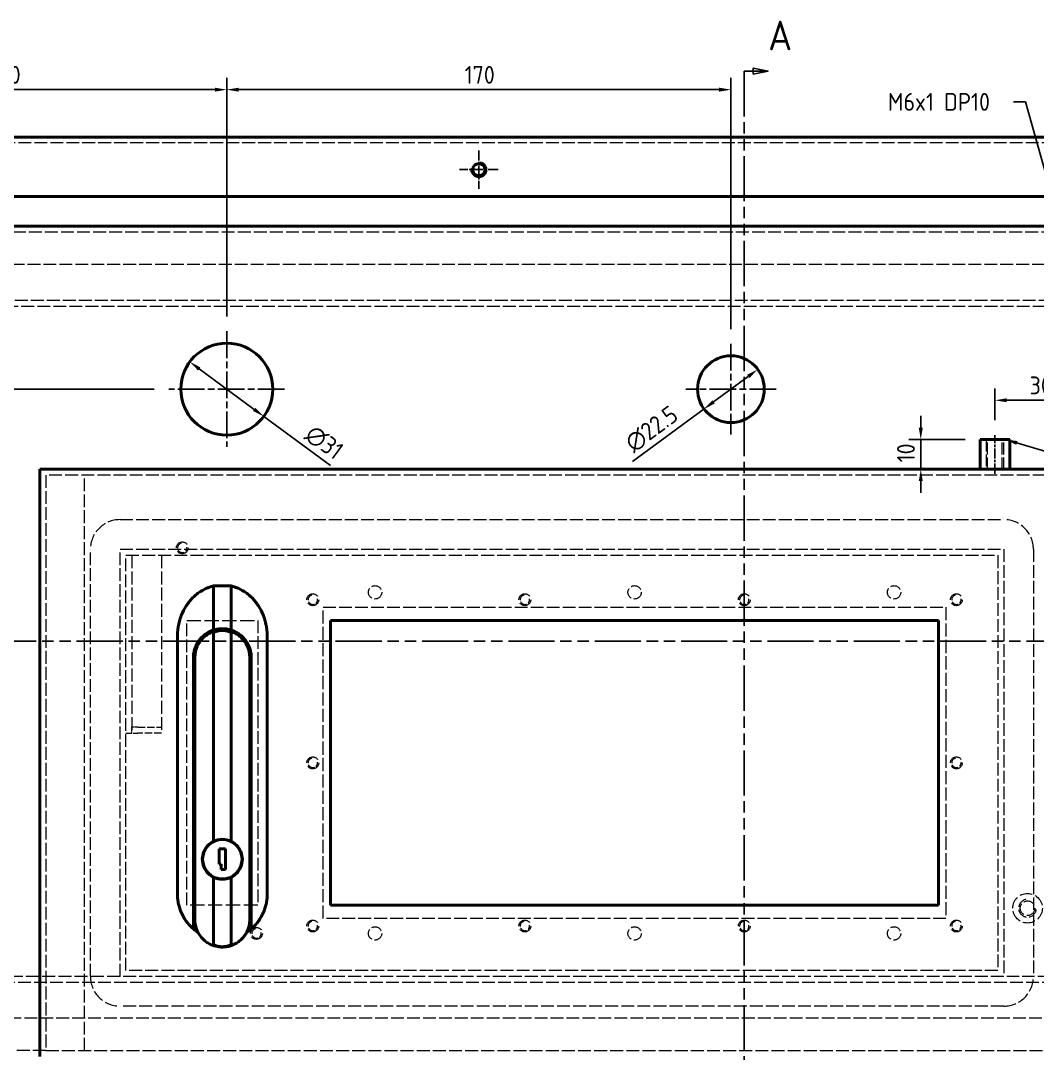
# Model space of a CAD drawing. Header units: millimetres. Extents: x 0 to 2378, y 0 to 1682.
# Drawn here: x 361 to 703.8, y 220.1 to 568.3 of the extents above; entities that cross this region are included whole.
import ezdxf

# ---------------------------------------------------------------- set-up
doc = ezdxf.new("R2010")
doc.units = ezdxf.units.MM
doc.header["$LTSCALE"] = 2
for name, pattern in [('CHAIN', [0.3543, 0.2362, -0.0295, 0.0591, -0.0295]), ('DASHED', [0.2067, 0.1654, -0.0413]), ('DOUBLE_DASH_CHAIN', [1.2403, 0.6614, -0.0827, 0.1654, -0.0827, 0.1654, -0.0827])]:
    doc.linetypes.add(name, pattern=pattern)
for name, color, linetype, lineweight in [('가려진 것(ISO)', 2, 'DASHED', 18), ('가시적인 것(ISO)', 3, 'Continuous', 40), ('가시적인 좁은 것(ISO)', 3, 'Continuous', 35), ('기호(ISO)', 5, 'Continuous', 25), ('단면선(ISO)', 7, 'CHAIN', 25), ('중심 표식(ISO)', 1, 'Continuous', 25), ('중심선(ISO)', 1, 'Continuous', 25), ('치수(ISO)', 2, 'Continuous', 25)]:
    doc.layers.add(name, color=color, linetype=linetype, lineweight=lineweight)
doc.styles.add('부품번호텍스트_PSTEK_POSCO', font='isocp.shx')
doc.styles.add('치수 텍스트_PSTEK_POSCO', font='isocp.shx')
doc.dimstyles.new('치수_PSTEK_POSCO', dxfattribs={"dimscale": 2, "dimtxt": 3, "dimasz": 2, "dimexe": 2, "dimexo": 2.5, "dimgap": 1, "dimtad": 1, "dimrnd": 1e-08, "dimdsep": 46, "dimtxsty": '치수 텍스트_PSTEK_POSCO', "dimcen": 0.09, "dimdle": 10, "dimclrd": 7, "dimclre": 7, "dimclrt": 2, "dimadec": 1, "dimazin": 2, "dimtfac": 1, "dimtmove": 0, "dimatfit": 3, "dimfxl": 0, "dimtolj": 1, "dimlwd": -1, "dimlwe": -1, "dimarcsym": 0})
doc.dimstyles.new('치수_PSTEK_POSCO$7', dxfattribs={"dimscale": 2, "dimtxt": 3, "dimasz": 2, "dimexe": 2, "dimexo": 2.5, "dimgap": 1, "dimtad": 1, "dimrnd": 1e-08, "dimdsep": 46, "dimtxsty": '치수 텍스트_PSTEK_POSCO', "dimcen": 0.09, "dimdle": 10, "dimclrd": 7, "dimclre": 7, "dimclrt": 2, "dimadec": 1, "dimazin": 2, "dimtfac": 1, "dimtmove": 0, "dimatfit": 3, "dimfxl": 0, "dimtolj": 1, "dimlwd": -1, "dimlwe": -1, "dimarcsym": 0})

# ---------------------------------------------------------------- blocks, each defined once
blk = doc.blocks.new('2dTransSection0')
at = {"layer": '단면선(ISO)', "linetype": 'DOUBLE_DASH_CHAIN', "ltscale": 5.76991}
blk.add_line((302.48, 275.64), (302.48, 78.63), dxfattribs=at)
at = {"layer": '단면선(ISO)', "linetype": 'Continuous'}
for p, q in [((302.48, 275.64), (302.48, 271.86)), ((302.48, 275.64), (303.98, 275.64)), ((306.48, 275.64), (303.98, 276.14)), ((303.98, 276.14), (303.98, 275.14)), ((303.98, 275.64), (306.48, 275.64)), ((303.98, 275.14), (306.48, 275.64))]:
    blk.add_line(p, q, dxfattribs=at)
at = {"layer": '단면선(ISO)', "linetype": 'Continuous', "flags": 128}
blk.add_lwpolyline([(303.98, 275.14), (306.48, 275.64), (303.98, 276.14), (303.98, 275.14)], dxfattribs=at)
at = {"layer": '단면선(ISO)'}
blk.add_solid([(303.98, 275.14), (306.48, 275.64), (303.98, 276.14), (303.98, 275.14)], dxfattribs=at)
at = {"layer": '단면선(ISO)', "insert": (306.51, 279.14), "char_height": 5, "attachment_point": 7, "style": '부품번호텍스트_PSTEK_POSCO'}
blk.add_mtext('A', dxfattribs=at)
blk = doc.blocks.new('2dTransSection1')
at = {"layer": '단면선(ISO)', "linetype": 'DOUBLE_DASH_CHAIN', "ltscale": 5.868094}
blk.add_line((117.14, 179.53), (397.61, 179.53), dxfattribs=at)
blk = doc.blocks.new('*D119')
at = {"layer": 'Defpoints', "color": 0, "transparency": 16777216}
for p in [(430.47, 545.03), (280.47, 499.06), (430.47, 463.56)]:
    blk.add_point(p, dxfattribs=at)
at = {"layer": '치수(ISO)', "color": 7, "transparency": 16777216}
for p, q in [((280.47, 504.06), (280.47, 549.03)), ((430.47, 468.56), (430.47, 549.03)), ((284.47, 545.03), (426.47, 545.03))]:
    blk.add_line(p, q, dxfattribs=at)
for points in [[(284.47, 545.69), (284.47, 544.36), (280.47, 545.03)], [(426.47, 545.69), (426.47, 544.36), (430.47, 545.03)]]:
    blk.add_solid(points, dxfattribs=at)
at = {"layer": '치수(ISO)', "color": 2, "transparency": 16777216, "insert": (350.67, 550.03), "char_height": 6, "attachment_point": 4, "style": '치수 텍스트_PSTEK_POSCO'}
blk.add_mtext('\\A1;150', dxfattribs=at)
blk = doc.blocks.new('*D120')
at = {"layer": 'Defpoints', "color": 0, "transparency": 16777216}
for p in [(600.47, 545.03), (430.47, 463.56), (600.47, 459.31)]:
    blk.add_point(p, dxfattribs=at)
at = {"layer": '치수(ISO)', "color": 7, "transparency": 16777216}
for p, q in [((430.47, 468.56), (430.47, 549.03)), ((600.47, 464.31), (600.47, 549.03)), ((434.47, 545.03), (596.47, 545.03))]:
    blk.add_line(p, q, dxfattribs=at)
for points in [[(434.47, 545.69), (434.47, 544.36), (430.47, 545.03)], [(596.47, 545.69), (596.47, 544.36), (600.47, 545.03)]]:
    blk.add_solid(points, dxfattribs=at)
at = {"layer": '치수(ISO)', "color": 2, "transparency": 16777216, "insert": (510.67, 550.03), "char_height": 6, "attachment_point": 4, "style": '치수 텍스트_PSTEK_POSCO'}
blk.add_mtext('\\A1;170', dxfattribs=at)
blk = doc.blocks.new('*D121')
at = {"layer": 'Defpoints', "color": 0, "transparency": 16777216}
for p in [(280.47, 499.06), (255.18, 444.06), (410.97, 444.06)]:
    blk.add_point(p, dxfattribs=at)
at = {"layer": '치수(ISO)', "color": 7, "transparency": 16777216}
for p, q in [((275.47, 499.06), (251.18, 499.06)), ((255.18, 495.06), (255.18, 448.06)), ((405.97, 444.06), (251.18, 444.06))]:
    blk.add_line(p, q, dxfattribs=at)
for points in [[(254.51, 495.06), (255.84, 495.06), (255.18, 499.06)], [(254.51, 448.06), (255.84, 448.06), (255.18, 444.06)]]:
    blk.add_solid(points, dxfattribs=at)
at = {"layer": '치수(ISO)', "color": 2, "transparency": 16777216, "insert": (250.18, 468.13), "char_height": 6, "attachment_point": 4, "rotation": 90, "style": '치수 텍스트_PSTEK_POSCO'}
blk.add_mtext('\\A1;55', dxfattribs=at)
blk = doc.blocks.new('*D122')
at = {"layer": 'Defpoints', "color": 0, "transparency": 16777216}
for p in [(417.99, 453.25), (442.95, 434.87)]:
    blk.add_point(p, dxfattribs=at)
at = {"layer": '치수(ISO)', "color": 7, "transparency": 16777216}
for p, q in [((421.21, 450.88), (439.73, 437.24)), ((442.95, 434.87), (465.39, 418.34))]:
    blk.add_line(p, q, dxfattribs=at)
for points in [[(421.6, 451.41), (420.81, 450.34), (417.99, 453.25)], [(440.12, 437.78), (439.33, 436.7), (442.95, 434.87)]]:
    blk.add_solid(points, dxfattribs=at)
at = {"layer": '치수(ISO)', "color": 2, "transparency": 16777216, "insert": (458.05, 429.96), "char_height": 6, "attachment_point": 4, "rotation": 323.6325, "style": '치수 텍스트_PSTEK_POSCO'}
blk.add_mtext('\\A1;∅31', dxfattribs=at)
blk = doc.blocks.new('*D123')
at = {"layer": 'Defpoints', "color": 0, "transparency": 16777216}
for p in [(609.53, 450.73), (591.41, 437.39)]:
    blk.add_point(p, dxfattribs=at)
at = {"layer": '치수(ISO)', "color": 7, "transparency": 16777216}
for p, q in [((606.31, 448.36), (594.63, 439.76)), ((591.41, 437.39), (567.26, 419.62))]:
    blk.add_line(p, q, dxfattribs=at)
for points in [[(605.91, 448.89), (606.7, 447.82), (609.53, 450.73)], [(594.23, 440.3), (595.02, 439.23), (591.41, 437.39)]]:
    blk.add_solid(points, dxfattribs=at)
at = {"layer": '치수(ISO)', "color": 2, "transparency": 16777216, "insert": (565.9, 424.84), "char_height": 6, "attachment_point": 4, "rotation": 36.343, "style": '치수 텍스트_PSTEK_POSCO'}
blk.add_mtext('\\A1;∅22.5', dxfattribs=at)
blk = doc.blocks.new('*D148')
at = {"layer": 'Defpoints', "color": 0, "transparency": 16777216}
for p in [(689.47, 440.31), (689.47, 428.56), (719.47, 417.06)]:
    blk.add_point(p, dxfattribs=at)
at = {"layer": '치수(ISO)', "color": 7, "transparency": 16777216}
for p, q in [((689.47, 433.56), (689.47, 444.31)), ((719.47, 422.06), (719.47, 444.31)), ((715.47, 440.31), (693.47, 440.31))]:
    blk.add_line(p, q, dxfattribs=at)
for points in [[(693.47, 440.98), (693.47, 439.65), (689.47, 440.31)], [(715.47, 440.98), (715.47, 439.65), (719.47, 440.31)]]:
    blk.add_solid(points, dxfattribs=at)
at = {"layer": '치수(ISO)', "color": 2, "transparency": 16777216, "insert": (701.17, 445.31), "char_height": 6, "attachment_point": 4, "style": '치수 텍스트_PSTEK_POSCO'}
blk.add_mtext('\\A1;30', dxfattribs=at)
blk = doc.blocks.new('*D149')
at = {"layer": 'Defpoints', "color": 0, "transparency": 16777216}
for p in [(664.47, 427.06), (684.47, 427.06), (684.47, 417.06)]:
    blk.add_point(p, dxfattribs=at)
at = {"layer": '치수(ISO)', "color": 7, "transparency": 16777216}
for p, q in [((664.47, 431.06), (664.47, 435.06)), ((679.47, 427.06), (660.47, 427.06)), ((664.47, 417.06), (664.47, 427.06)), ((679.47, 417.06), (660.47, 417.06)), ((664.47, 413.06), (664.47, 409.06))]:
    blk.add_line(p, q, dxfattribs=at)
for points in [[(663.8, 431.06), (665.14, 431.06), (664.47, 427.06)], [(663.8, 413.06), (665.14, 413.06), (664.47, 417.06)]]:
    blk.add_solid(points, dxfattribs=at)
at = {"layer": '치수(ISO)', "color": 2, "transparency": 16777216, "insert": (659.47, 419.36), "char_height": 6, "attachment_point": 4, "rotation": 90, "style": '치수 텍스트_PSTEK_POSCO'}
blk.add_mtext('\\A1;10', dxfattribs=at)

msp = doc.modelspace()

# ---------------------------------------------------------------- linework, layer by layer
at = {"layer": '가려진 것(ISO)', "ltscale": 13.041375}
msp.add_line((763.4684, 527.0589), (267.4684, 527.0589), dxfattribs=at)
at = {"layer": '가려진 것(ISO)', "ltscale": 13.107413}
msp.add_line((282.4684, 497.0589), (748.4684, 497.0589), dxfattribs=at)
at = {"layer": '가려진 것(ISO)', "ltscale": 13.005862}
for p, q in [((722.4684, 486.0589), (308.4684, 486.0589)), ((308.4684, 232.0589), (722.4684, 232.0589))]:
    msp.add_line(p, q, dxfattribs=at)
at = {"layer": '가려진 것(ISO)', "ltscale": 13.049678}
for p, q in [((310.4684, 474.0589), (720.4684, 474.0589)), ((720.4684, 244.0589), (310.4684, 244.0589))]:
    msp.add_line(p, q, dxfattribs=at)
at = {"layer": '가려진 것(ISO)', "ltscale": 13.094662}
msp.add_line((312.4684, 472.0589), (718.4684, 472.0589), dxfattribs=at)
at = {"layer": '가려진 것(ISO)', "ltscale": 12.094824}
for p, q in [((686.4684, 427.0589), (686.4684, 417.0589)), ((687.0099, 417.0589), (687.0099, 427.0589)), ((691.9269, 417.0589), (691.9269, 427.0589)), ((692.4684, 417.0589), (692.4684, 427.0589))]:
    msp.add_line(p, q, dxfattribs=at)
at = {"layer": '가려진 것(ISO)', "ltscale": 13.035532}
for p, q in [((369.4684, 415.0589), (369.4684, 221.0589)), ((382.4684, 221.0589), (382.4684, 415.0589))]:
    msp.add_line(p, q, dxfattribs=at)
at = {"layer": '가려진 것(ISO)', "ltscale": 13.15312}
for p, q in [((717.4684, 415.0589), (369.4684, 415.0589)), ((369.4684, 221.0589), (282.4684, 221.0589)), ((369.4684, 221.0589), (717.4684, 221.0589))]:
    msp.add_line(p, q, dxfattribs=at)
at = {"layer": '가려진 것(ISO)', "ltscale": 13.10639}
for p, q in [((394.4684, 400.0589), (692.4684, 400.0589)), ((394.4684, 390.0589), (692.4684, 390.0589)), ((692.4684, 246.0589), (394.4684, 246.0589)), ((692.4684, 236.0589), (394.4684, 236.0589))]:
    msp.add_line(p, q, dxfattribs=at)
at = {"layer": '가려진 것(ISO)', "ltscale": 12.901145}
for p, q in [((384.4684, 246.0589), (384.4684, 390.0589)), ((394.4684, 246.0589), (394.4684, 390.0589)), ((692.4684, 390.0589), (692.4684, 246.0589)), ((702.4684, 390.0589), (702.4684, 246.0589)), ((416.9684, 270.0589), (416.9684, 366.0589)), ((440.9684, 366.0589), (440.9684, 270.0589))]:
    msp.add_line(p, q, dxfattribs=at)
at = {"layer": '가려진 것(ISO)', "ltscale": 13.025194}
for p, q in [((396.4684, 248.0589), (396.4684, 388.0589)), ((690.4684, 388.0589), (690.4684, 248.0589)), ((462.9684, 370.5589), (672.9684, 370.5589)), ((672.9684, 265.5589), (462.9684, 265.5589))]:
    msp.add_line(p, q, dxfattribs=at)
at = {"layer": '가려진 것(ISO)', "ltscale": 13.169919}
for p, q in [((396.4684, 388.0589), (690.4684, 388.0589)), ((690.4684, 248.0589), (396.4684, 248.0589))]:
    msp.add_line(p, q, dxfattribs=at)
at = {"layer": '가려진 것(ISO)', "ltscale": 13.194353}
for p, q in [((398.4684, 388.0589), (398.4684, 328.0589)), ((408.4684, 388.0589), (408.4684, 328.0589))]:
    msp.add_line(p, q, dxfattribs=at)
at = {"layer": '가려진 것(ISO)', "ltscale": 13.367963}
for p, q in [((462.9684, 265.5589), (462.9684, 370.5589)), ((672.9684, 370.5589), (672.9684, 265.5589))]:
    msp.add_line(p, q, dxfattribs=at)
at = {"layer": '가려진 것(ISO)', "ltscale": 14.513788}
for p, q in [((416.9684, 366.0589), (440.9684, 366.0589)), ((440.9684, 270.0589), (416.9684, 270.0589))]:
    msp.add_line(p, q, dxfattribs=at)
at = {"layer": '가려진 것(ISO)', "ltscale": 5.983681}
msp.add_line((396.4684, 328.0589), (400.4684, 328.0589), dxfattribs=at)
at = {"layer": '가려진 것(ISO)', "ltscale": 2.991791}
msp.add_line((400.4684, 330.0589), (398.4684, 330.0589), dxfattribs=at)
at = {"layer": '가려진 것(ISO)', "ltscale": 1.904597}
msp.add_line((398.4684, 328.0589), (398.4684, 330.0589), dxfattribs=at)
at = {"layer": '가려진 것(ISO)', "ltscale": 7.618686}
for p, q in [((400.4684, 330.0589), (408.4684, 330.0589)), ((408.4684, 328.0589), (400.4684, 328.0589))]:
    msp.add_line(p, q, dxfattribs=at)
at = {"layer": '가려진 것(ISO)', "ltscale": 13.223674}
msp.add_line((394.4684, 246.0589), (312.4684, 246.0589), dxfattribs=at)
at = {"layer": '가려진 것(ISO)', "ltscale": 12.578616}
msp.add_line((718.4684, 246.0589), (692.4684, 246.0589), dxfattribs=at)
at = {"layer": '가려진 것(ISO)', "ltscale": 15.198803}
for centre in [(415.4684, 390.5589), (459.4684, 373.0589), (530.9684, 373.0589), (604.9684, 373.0589), (676.4684, 373.0589), (459.4684, 318.0589), (676.4684, 318.0589), (459.4684, 263.0589), (530.9684, 263.0589), (604.9684, 263.0589), (676.4684, 263.0589), (440.4684, 260.5589)]:
    msp.add_circle(centre, 2, dxfattribs=at)
at = {"layer": '가려진 것(ISO)', "ltscale": 11.399102}
for centre in [(480.4684, 375.5589), (567.9684, 375.5589), (655.4684, 375.5589), (480.4684, 260.5589), (567.9684, 260.5589), (655.4684, 260.5589)]:
    msp.add_circle(centre, 2.25, dxfattribs=at)
at = {"layer": '가려진 것(ISO)', "ltscale": 12.665669}
msp.add_circle((700.4684, 269.0589), 5, dxfattribs=at)
at = {"layer": '가려진 것(ISO)', "ltscale": 12.45542}
msp.add_circle((700.4684, 269.0589), 2.4585, dxfattribs=at)
at = {"layer": '가려진 것(ISO)', "ltscale": 12.665669}
for centre, start, end in [((394.4684, 390.0589), 90, 180), ((692.4684, 390.0589), 0, 90), ((394.4684, 246.0589), 180, 270), ((692.4684, 246.0589), 270, 0)]:
    msp.add_arc(centre, 10, start, end, dxfattribs=at)
at = {"layer": '가려진 것(ISO)', "ltscale": 7.099656}
for centre in [(415.4684, 390.5589), (459.4684, 373.0589), (530.9684, 373.0589), (604.9684, 373.0589), (676.4684, 373.0589), (459.4684, 318.0589), (459.4684, 318.0589), (676.4684, 318.0589), (676.4684, 318.0589), (459.4684, 263.0589), (530.9684, 263.0589), (604.9684, 263.0589), (676.4684, 263.0589), (440.4684, 260.5589)]:
    msp.add_arc(centre, 1.582, 100, 10, dxfattribs=at)
at = {"layer": '가려진 것(ISO)', "ltscale": 11.399102}
msp.add_arc((700.4684, 269.0589), 3, 100, 10, dxfattribs=at)
at = {"layer": '가시적인 것(ISO)'}
for p, q in [((765.4684, 529.0589), (265.4684, 529.0589)), ((765.4684, 509.0589), (265.4684, 509.0589)), ((280.4684, 499.0589), (750.4684, 499.0589)), ((694.4684, 427.0589), (684.4684, 427.0589)), ((684.4684, 417.0589), (684.4684, 427.0589)), ((694.4684, 417.0589), (694.4684, 427.0589)), ((719.4684, 417.0589), (367.4684, 417.0589)), ((367.4684, 417.0589), (367.4684, 219.0589)), ((431.9684, 377.7099), (425.9684, 377.7099)), ((425.9684, 369.7275), (425.9684, 377.7099)), ((431.9684, 369.7275), (431.9684, 377.7099)), ((425.9684, 363.1789), (425.9684, 369.7275)), ((431.9684, 363.1789), (431.9684, 369.7275)), ((465.4684, 270.0589), (465.4684, 366.0589)), ((465.4684, 366.0589), (670.4684, 366.0589)), ((670.4684, 366.0589), (670.4684, 270.0589)), ((413.831, 360.9236), (413.831, 273.5697)), ((425.9455, 361.7919), (425.9455, 291.5942)), ((431.9914, 361.7917), (431.9914, 291.5942)), ((444.1059, 360.9236), (444.1059, 273.5697)), ((419.2184, 273.562), (419.2184, 353.5589)), ((419.7184, 353.5589), (419.7184, 265.2089)), ((438.2184, 265.2087), (438.2184, 353.5591)), ((438.7184, 353.5589), (438.7184, 273.5634)), ((427.8684, 289.0589), (427.8684, 283.8589)), ((430.0684, 289.0589), (427.8684, 289.0589)), ((430.0684, 282.0589), (430.0684, 289.0589)), ((427.8684, 283.8589), (428.5684, 283.8589)), ((428.5684, 283.8589), (428.5684, 282.0589)), ((428.5684, 282.0589), (430.0684, 282.0589)), ((425.9455, 279.5237), (425.9453, 256.976)), ((431.9914, 279.5237), (431.9914, 256.9762)), ((419.2184, 273.562), (419.2184, 263.0511)), ((438.7184, 263.0511), (438.7184, 273.5634)), ((670.4684, 270.0589), (465.4684, 270.0589))]:
    msp.add_line(p, q, dxfattribs=at)
for centre, radius in [((515.4684, 518.0589), 2.067), ((430.4684, 444.0589), 15.5), ((600.4684, 444.0589), 11.25), ((428.9684, 285.5589), 6.65)]:
    msp.add_circle(centre, radius, dxfattribs=at)
for centre, radius, start, end in [((419.7184, 289.769), 0.5, 158.65078, 180), ((428.9684, 285.7804), 10.5733, 151.026608, 156.674273), ((428.9684, 285.5589), 6.75, 63.394167, 116.605833), ((428.9684, 285.7804), 10.5733, 23.325727, 28.973392), ((438.2184, 289.769), 0.5, 0, 23.325727), ((428.9684, 285.5589), 6.75, 243.394167, 296.605833), ((419.7184, 276.0245), 0.5, 180, 270), ((438.2184, 276.0245), 0.5, 270, 0)]:
    msp.add_arc(centre, radius, start, end, dxfattribs=at)
for centre, major_axis, ratio, start_param, end_param in [((418.902, 263.0852), (-0.0213, 0.6567), 0.48079044, 4.24002372, 4.64485713), ((439.0342, 263.0848), (0.0211, 0.656), 0.48032831, 1.63765053, 2.04293207)]:
    msp.add_ellipse(centre, major_axis=major_axis, ratio=ratio, start_param=start_param, end_param=end_param, dxfattribs=at)
for points, knots in [([(415.5049, 368.6239), (416.0084, 369.7082), (416.6087, 370.7478), (418.0077, 372.6887), (418.8043, 373.5867), (420.1397, 374.7848), (420.6075, 375.1586), (421.8298, 376.0202), (422.6086, 376.4699), (423.8343, 377.0278), (424.251, 377.1936), (425.1001, 377.4838), (425.5318, 377.6079), (425.9684, 377.7099)], [-1.4373876, -1.4373876, -1.4373876, -1.4373876, -1.07799796, -1.07799796, -0.71829101, -0.71829101, -0.53864198, -0.53864198, -0.26919777, -0.26919777, -0.13451784, -0.13451784, -0.000001, -0.000001, -0.000001, -0.000001]), ([(431.9684, 377.7099), (432.4051, 377.6079), (432.8368, 377.4838), (433.6859, 377.1936), (434.1026, 377.0278), (435.3283, 376.4699), (436.1071, 376.0202), (437.3294, 375.1586), (437.7972, 374.7848), (439.1326, 373.5868), (439.9292, 372.6887), (441.3282, 370.7478), (441.9285, 369.7082), (442.432, 368.6239)], [-1.43451955, -1.43451955, -1.43451955, -1.43451955, -1.30026929, -1.30026929, -1.16585639, -1.16585639, -0.89694514, -0.89694514, -0.71765182, -0.71765182, -0.35866508, -0.35866508, -0.000001, -0.000001, -0.000001, -0.000001]), ([(413.831, 360.9236), (413.831, 362.2465), (413.9703, 363.571), (414.3889, 365.512), (414.5634, 366.1515), (414.982, 367.4072), (415.2263, 368.0237), (415.5049, 368.6239)], [-0.794182825, -0.794182825, -0.794182825, -0.794182825, -0.397060479, -0.397060479, -0.1985164, -0.1985164, -0.000001, -0.000001, -0.000001, -0.000001]), ([(442.432, 368.6239), (442.7106, 368.0237), (442.9549, 367.4072), (443.3735, 366.1515), (443.548, 365.512), (443.9666, 363.571), (444.1059, 362.2465), (444.1059, 360.9236)], [-0.79365146, -0.79365146, -0.79365146, -0.79365146, -0.595268882, -0.595268882, -0.396857642, -0.396857642, -0.000001, -0.000001, -0.000001, -0.000001]), ([(422.3342, 360.7038), (422.6881, 361.0325), (423.0667, 361.3344), (423.4582, 361.6026), (423.8497, 361.8708), (424.2532, 362.1066), (424.6877, 362.3189), (425.1222, 362.5313), (425.5884, 362.7185), (426.0755, 362.8699)], [0.000000002, 0.000000002, 0.000000002, 0.000000002, 0.333333333, 0.333333333, 0.333333333, 0.666666667, 0.666666667, 0.666666667, 1, 1, 1, 1]), ([(425.9685, 363.1789), (425.985, 363.1283), (426.0023, 363.0718), (426.0176, 363.0246), (426.0328, 362.9774), (426.0462, 362.9385), (426.0563, 362.9112), (426.0664, 362.8839), (426.073, 362.8691), (426.0755, 362.8698)], [0, 0, 0, 0, 0.333333333, 0.333333333, 0.333333333, 0.666666667, 0.666666667, 0.666666667, 0.999999999, 0.999999999, 0.999999999, 0.999999999]), ([(429.9379, 362.758), (429.9122, 362.7607), (429.8865, 362.7633), (429.8608, 362.7658), (429.3039, 362.8198), (428.7411, 362.8232), (428.1816, 362.7754), (427.8291, 362.7453), (427.4779, 362.6949), (427.13, 362.6244)], [0.4186191542, 0.4186191542, 0.4186191542, 0.4186191542, 0.4210526316, 0.4210526316, 0.4210526316, 0.4736842105, 0.4736842105, 0.4736842105, 0.5068461747, 0.5068461747, 0.5068461747, 0.5068461747]), ([(428.9696, 363.3089), (429.4242, 363.3089), (429.8963, 363.277), (430.3805, 363.2061), (430.8647, 363.1353), (431.3609, 363.0254), (431.8614, 362.8699)], [0.000000008, 0.000000008, 0.000000008, 0.000000008, 0.5, 0.5, 0.5, 1, 1, 1, 1]), ([(431.8614, 362.8698), (431.8637, 362.8691), (431.8702, 362.884), (431.8804, 362.9113), (431.8905, 362.9385), (431.904, 362.9774), (431.9193, 363.0246), (431.9346, 363.0717), (431.952, 363.1283), (431.9684, 363.1789)], [0, 0, 0, 0, 0.33333333, 0.33333333, 0.33333333, 0.66666667, 0.66666667, 0.66666667, 1, 1, 1, 1]), ([(431.8614, 362.8699), (432.2819, 362.7392), (432.7076, 362.5755), (433.1286, 362.3769), (433.5495, 362.1783), (433.966, 361.9455), (434.3807, 361.6688), (434.7953, 361.3921), (435.2075, 361.0708), (435.6027, 360.7038)], [0, 0, 0, 0, 0.333333333, 0.333333333, 0.333333333, 0.666666667, 0.666666667, 0.666666667, 0.999999984, 0.999999984, 0.999999984, 0.999999984]), ([(436.0113, 359.5557), (435.9381, 359.6416), (435.8635, 359.7261), (435.7874, 359.8091), (435.3971, 360.2349), (434.9693, 360.6212), (434.5135, 360.9626), (434.0577, 361.304), (433.5739, 361.6006), (433.0701, 361.8498), (432.8014, 361.9828), (432.527, 362.1023), (432.2479, 362.2081)], [0.20027112, 0.20027112, 0.20027112, 0.20027112, 0.210526316, 0.210526316, 0.210526316, 0.263157895, 0.263157895, 0.263157895, 0.315789474, 0.315789474, 0.315789474, 0.343868541, 0.343868541, 0.343868541, 0.343868541]), ([(419.2184, 353.5589), (419.2184, 353.8373), (419.2304, 354.113), (419.2534, 354.3841), (419.2765, 354.6552), (419.3104, 354.9217), (419.3551, 355.1857), (419.3998, 355.4498), (419.4554, 355.7112), (419.5192, 355.962), (419.583, 356.2129), (419.6545, 356.4534), (419.7364, 356.6945), (419.8183, 356.9356), (419.9106, 357.1773), (420.0192, 357.4286), (420.1279, 357.6799), (420.2532, 357.9406), (420.3979, 358.2074), (420.5425, 358.4741), (420.7065, 358.7468), (420.8937, 359.0234), (421.0808, 359.2999), (421.2911, 359.5803), (421.5298, 359.862), (421.7685, 360.1437), (422.0357, 360.4267), (422.3342, 360.7038)], [0, 0, 0, 0, 0.11111111, 0.11111111, 0.11111111, 0.22222222, 0.22222222, 0.22222222, 0.33333333, 0.33333333, 0.33333333, 0.44444444, 0.44444444, 0.44444444, 0.55555556, 0.55555556, 0.55555556, 0.66666667, 0.66666667, 0.66666667, 0.77777778, 0.77777778, 0.77777778, 0.88888889, 0.88888889, 0.88888889, 1, 1, 1, 1]), ([(423.449, 360.9818), (422.998, 360.6464), (422.5836, 360.2729), (422.2211, 359.8863), (421.8544, 359.4952), (421.5399, 359.0915), (421.274, 358.6929), (421.0276, 358.3236), (420.8223, 357.959), (420.6494, 357.6033)], [0.632184069, 0.632184069, 0.632184069, 0.632184069, 0.684210526, 0.684210526, 0.684210526, 0.736842105, 0.736842105, 0.736842105, 0.785600935, 0.785600935, 0.785600935, 0.785600935]), ([(435.6027, 360.7038), (436.0407, 360.2972), (436.4251, 359.8654), (436.7598, 359.4205), (437.0945, 358.9756), (437.3793, 358.5174), (437.6176, 358.0595), (437.8559, 357.6015), (438.0488, 357.1443), (438.2068, 356.6759), (438.3648, 356.2075), (438.4886, 355.7282), (438.5775, 355.2106), (438.6665, 354.693), (438.7184, 354.1366), (438.7184, 353.5589)], [0, 0, 0, 0, 0.2, 0.2, 0.2, 0.4, 0.4, 0.4, 0.6, 0.6, 0.6, 0.8, 0.8, 0.8, 1, 1, 1, 1]), ([(420.4009, 357.0462), (420.3124, 356.8287), (420.2352, 356.6153), (420.1677, 356.4066), (420.052, 356.049), (419.9646, 355.7053), (419.8987, 355.3762)], [0.8114150302, 0.8114150302, 0.8114150302, 0.8114150302, 0.8421052632, 0.8421052632, 0.8421052632, 0.8947233693, 0.8947233693, 0.8947233693, 0.8947233693]), ([(437.6543, 356.74), (437.6383, 356.7835), (437.622, 356.827), (437.6054, 356.8704), (437.3997, 357.4068), (437.1416, 357.9293), (436.8361, 358.4234), (436.8324, 358.4294), (436.8287, 358.4353), (436.825, 358.4413)], [0.1010049834, 0.1010049834, 0.1010049834, 0.1010049834, 0.1052631579, 0.1052631579, 0.1052631579, 0.1578947368, 0.1578947368, 0.1578947368, 0.1585288644, 0.1585288644, 0.1585288644, 0.1585288644]), ([(419.2184, 353.5589), (419.2184, 353.0704), (419.2574, 352.5359), (419.4283, 351.4766), (419.5601, 350.9519), (419.7184, 350.4767)], [0, 0, 0, 0, 0.150259873, 0.150259873, 0.300519745, 0.300519745, 0.300519745, 0.300519745]), ([(438.2184, 350.4767), (438.3768, 350.9519), (438.5086, 351.4766), (438.6795, 352.5359), (438.7184, 353.0704), (438.7184, 353.5589)], [0.591638864, 0.591638864, 0.591638864, 0.591638864, 0.741898736, 0.741898736, 0.892158609, 0.892158609, 0.892158609, 0.892158609]), ([(425.9455, 279.5237), (425.2849, 279.8546), (424.6867, 280.2947), (423.5984, 281.383), (423.0796, 282.1393), (422.3896, 283.8011), (422.2184, 284.7069), (422.2184, 285.5589), (422.2184, 286.411), (422.3896, 287.3168), (423.0796, 288.9786), (423.5984, 289.7348), (424.6867, 290.8232), (425.2849, 291.2633), (425.9455, 291.5942)], [-0.72151837, -0.72151837, -0.72151837, -0.72151837, -0.5112141, -0.5112141, -0.25560705, -0.25560705, 0, 0, 0, 0.25560705, 0.25560705, 0.5112141, 0.5112141, 0.72151837, 0.72151837, 0.72151837, 0.72151837]), ([(431.9914, 291.5942), (432.652, 291.2633), (433.2502, 290.8232), (434.3385, 289.7348), (434.8572, 288.9786), (435.5473, 287.3168), (435.7184, 286.411), (435.7184, 284.7069), (435.5473, 283.8011), (434.8572, 282.1393), (434.3385, 281.383), (433.2502, 280.2947), (432.652, 279.8546), (431.9914, 279.5237)], [1.32315626, 1.32315626, 1.32315626, 1.32315626, 1.53346053, 1.53346053, 1.78906758, 1.78906758, 2.04467463, 2.04467463, 2.30028168, 2.30028168, 2.55588873, 2.55588873, 2.766193, 2.766193, 2.766193, 2.766193]), ([(418.7968, 262.4794), (418.0241, 263.1798), (417.3255, 263.9585), (416.0999, 265.6473), (415.5762, 266.5526), (414.7236, 268.4568), (414.3972, 269.4498), (414.0649, 270.9777), (413.9806, 271.4923), (413.8655, 272.528), (413.8347, 273.0489), (413.831, 273.5697)], [-1.25220925, -1.25220925, -1.25220925, -1.25220925, -0.93896824, -0.93896824, -0.62576145, -0.62576145, -0.3126285, -0.3126285, -0.1562493, -0.1562493, -0.000001, -0.000001, -0.000001, -0.000001]), ([(444.1059, 273.5697), (444.1022, 273.0488), (444.0714, 272.5278), (443.9563, 271.4919), (443.8719, 270.9771), (443.5395, 269.449), (443.2129, 268.4558), (442.3601, 266.5517), (441.8365, 265.6466), (440.6111, 263.9582), (439.9127, 263.1797), (439.1401, 262.4794)], [-1.25078986, -1.25078986, -1.25078986, -1.25078986, -1.09468686, -1.09468686, -0.93845387, -0.93845387, -0.62561404, -0.62561404, -0.31282474, -0.31282474, -0.00000088, -0.00000088, -0.00000088, -0.00000088]), ([(421.7051, 259.4813), (421.0783, 260.2762), (420.5751, 261.1894), (419.898, 263.1237), (419.7185, 264.1738), (419.7184, 265.2089)], [0, 0, 0, 0, 0.307930439, 0.307930439, 0.618472801, 0.618472801, 0.618472801, 0.618472801]), ([(438.0647, 263.5297), (438.065, 263.5312), (438.0653, 263.5327), (438.0656, 263.5342), (438.0899, 263.6665), (438.1114, 263.7994), (438.13, 263.9329), (438.1887, 264.3545), (438.2184, 264.7814), (438.2184, 265.2087)], [0.9410152222, 0.9410152222, 0.9410152222, 0.9410152222, 0.9411764706, 0.9411764706, 0.9411764706, 0.9553207522, 0.9553207522, 0.9553207522, 1, 1, 1, 1]), ([(419.2174, 262.112), (419.2139, 262.115), (419.2013, 262.1256), (419.1697, 262.1523), (419.1573, 262.1629), (419.1221, 262.1929), (419.0971, 262.2142), (419.0292, 262.2729), (418.9823, 262.3138), (418.8859, 262.3991), (418.8393, 262.4408), (418.7968, 262.4794)], [-0.0707812005, -0.0707812005, -0.0707812005, -0.0707812005, -0.0554619635, -0.0554619635, -0.0476429769, -0.0476429769, -0.0354768856, -0.0354768856, -0.0172173939, -0.0172173939, -0.0000010422, -0.0000010422, -0.0000010422, -0.0000010422]), ([(419.2174, 262.112), (419.2155, 262.1136), (419.2114, 262.12), (419.2011, 262.1398), (419.1945, 262.1542), (419.1742, 262.2059), (419.1589, 262.2548), (419.1391, 262.3694), (419.1321, 262.4505), (419.1554, 262.636), (419.176, 262.7156), (419.1929, 262.7955)], [0.000001, 0.000001, 0.000001, 0.000001, 0.0081161226, 0.0081161226, 0.0172801377, 0.0172801377, 0.0368124179, 0.0368124179, 0.0561770731, 0.0561770731, 0.0720283438, 0.0720283438, 0.0720283438, 0.0720283438]), ([(419.2174, 262.112), (419.5574, 261.826), (420.0585, 261.4407), (420.5823, 261.0879), (420.7394, 260.9862)], [0, 0, 0, 0, 0.176054506, 0.250168, 0.250168, 0.250168, 0.250168]), ([(436.831, 260.3362), (436.8448, 260.3586), (436.8586, 260.3811), (436.8723, 260.4036), (436.9346, 260.506), (436.9947, 260.6094), (437.0528, 260.7138), (437.2701, 261.1047), (437.4575, 261.5085), (437.6146, 261.9217), (437.6278, 261.9564), (437.6408, 261.991), (437.6535, 262.0258)], [0.8208071741, 0.8208071741, 0.8208071741, 0.8208071741, 0.8235294118, 0.8235294118, 0.8235294118, 0.8359271989, 0.8359271989, 0.8359271989, 0.8823529412, 0.8823529412, 0.8823529412, 0.8862409018, 0.8862409018, 0.8862409018, 0.8862409018]), ([(437.1988, 260.9871), (437.3536, 261.0873), (437.5066, 261.1903), (437.6576, 261.2961), (437.9127, 261.4747), (438.1623, 261.6612), (438.4059, 261.8553), (438.5116, 261.9395), (438.6161, 262.0251), (438.7195, 262.1121)], [0.750032047, 0.750032047, 0.750032047, 0.750032047, 0.823088642, 0.823088642, 0.823088642, 0.946474871, 0.946474871, 0.946474871, 1, 1, 1, 1]), ([(438.744, 262.7955), (438.7609, 262.7157), (438.7815, 262.6361), (438.8047, 262.4507), (438.7978, 262.3696), (438.778, 262.2549), (438.7628, 262.206), (438.7424, 262.1543), (438.7358, 262.1398), (438.7255, 262.12), (438.7214, 262.1136), (438.7195, 262.1121)], [0.000001, 0.000001, 0.000001, 0.000001, 0.024489744, 0.024489744, 0.054427799, 0.054427799, 0.084635184, 0.084635184, 0.09880659, 0.09880659, 0.111353737, 0.111353737, 0.111353737, 0.111353737]), ([(438.7195, 262.112), (438.723, 262.115), (438.7356, 262.1256), (438.7672, 262.1523), (438.7796, 262.1629), (438.8148, 262.1929), (438.8397, 262.2142), (438.9077, 262.2729), (438.9546, 262.3138), (439.051, 262.3991), (439.0975, 262.4408), (439.1401, 262.4794)], [0.0000018341, 0.0000018341, 0.0000018341, 0.0000018341, 0.015415401, 0.015415401, 0.0232826604, 0.0232826604, 0.0355238411, 0.0355238411, 0.0538959094, 0.0538959094, 0.0712183108, 0.0712183108, 0.0712183108, 0.0712183108]), ([(421.7051, 259.4813), (421.835, 259.3166), (421.9702, 259.1566), (422.1103, 259.0018), (422.1333, 258.9764), (422.1564, 258.9512), (422.1796, 258.9261), (422.5424, 258.5341), (422.9367, 258.1762), (423.3566, 257.8557), (423.3903, 257.83), (423.4241, 257.8046), (423.4581, 257.7794), (423.8753, 257.4699), (424.317, 257.1967), (424.78, 256.9616), (424.8252, 256.9386), (424.8706, 256.916), (424.9161, 256.8938), (425.3378, 256.6883), (425.7764, 256.5144), (426.2265, 256.3747)], [0.213703646, 0.213703646, 0.213703646, 0.213703646, 0.235294118, 0.235294118, 0.235294118, 0.238831697, 0.238831697, 0.238831697, 0.294117647, 0.294117647, 0.294117647, 0.298547694, 0.298547694, 0.298547694, 0.352941176, 0.352941176, 0.352941176, 0.358250276, 0.358250276, 0.358250276, 0.407358339, 0.407358339, 0.407358339, 0.407358339]), ([(434.3904, 257.7146), (434.4469, 257.7555), (434.5028, 257.7969), (434.5583, 257.839), (434.6426, 257.903), (434.7258, 257.9683), (434.8078, 258.0351), (435.1805, 258.3384), (435.5279, 258.6697), (435.8457, 259.023), (435.9079, 259.0921), (435.969, 259.1621), (436.0289, 259.233)], [0.6989085307, 0.6989085307, 0.6989085307, 0.6989085307, 0.7058823529, 0.7058823529, 0.7058823529, 0.7164877504, 0.7164877504, 0.7164877504, 0.7647058824, 0.7647058824, 0.7647058824, 0.774148097, 0.774148097, 0.774148097, 0.774148097]), ([(428.5404, 255.9689), (428.9324, 255.9507), (429.3268, 255.9575), (429.7208, 255.9896), (429.7982, 255.9959), (429.8756, 256.0032), (429.9529, 256.0115), (430.4468, 256.0643), (430.9391, 256.1574), (431.4234, 256.2907), (431.4444, 256.2964), (431.4653, 256.3023), (431.4862, 256.3082)], [0.488862795, 0.488862795, 0.488862795, 0.488862795, 0.529411765, 0.529411765, 0.529411765, 0.537376172, 0.537376172, 0.537376172, 0.588235294, 0.588235294, 0.588235294, 0.590436205, 0.590436205, 0.590436205, 0.590436205])]:
    msp.add_open_spline(points, degree=3, knots=knots, dxfattribs=at)
for points in [[(426.5002, 362.4736), (425.9813, 362.3299), (425.473, 362.1403), (424.982, 361.9058)], [(431.9914, 361.7917), (431.9914, 361.8078), (431.9808, 361.8383), (431.9511, 361.8805), (431.9149, 361.9187), (431.8728, 361.9561), (431.8251, 361.9931), (431.7714, 362.0306), (431.7111, 362.0688), (431.6439, 362.108), (431.5697, 362.148), (431.4892, 362.1882), (431.4024, 362.2284), (431.3075, 362.2693), (431.2047, 362.3104), (431.0937, 362.3514), (430.9745, 362.3921), (430.8469, 362.4319), (430.7107, 362.4707), (430.566, 362.5079), (430.4126, 362.5432), (430.2506, 362.5761), (430.08, 362.606), (429.9009, 362.6324), (429.7136, 362.6549), (429.5176, 362.6728), (429.3149, 362.6856), (429.1071, 362.6927), (428.8962, 362.6938), (428.6839, 362.6885), (428.4721, 362.6769), (428.2626, 362.6591), (428.0574, 362.6354), (427.858, 362.6063), (427.6663, 362.5724), (427.484, 362.5345), (427.3124, 362.4935), (427.1534, 362.4506), (427.0076, 362.4068), (426.8741, 362.3625), (426.7523, 362.3183), (426.6417, 362.2745), (426.5412, 362.2315), (426.4507, 362.1897), (426.3676, 362.1482), (426.2918, 362.1073), (426.2239, 362.0676), (426.1636, 362.0292), (426.1102, 361.9918), (426.0631, 361.9551), (426.0216, 361.9181), (425.9859, 361.8803), (425.9565, 361.8384), (425.9455, 361.8078), (425.9455, 361.7919)], [(426.0755, 362.8699), (426.4946, 363.0001), (427.3993, 363.2192), (428.429, 363.309), (428.9696, 363.3089)], [(426.5002, 362.4735), (426.7081, 362.5311), (426.9183, 362.5815), (427.13, 362.6244)], [(429.9379, 362.758), (430.7268, 362.6749), (431.5103, 362.4878), (432.2479, 362.2081)], [(423.449, 360.9818), (423.9268, 361.337), (424.4423, 361.648), (424.982, 361.9058)], [(436.0113, 359.5557), (436.3092, 359.2058), (436.5819, 358.8324), (436.825, 358.4413)], [(419.7592, 354.4267), (419.7893, 354.7454), (419.8359, 355.0628), (419.8987, 355.3762)], [(420.401, 357.0461), (420.4777, 357.2346), (420.5606, 357.4206), (420.6494, 357.6033)], [(437.6543, 356.74), (437.8339, 356.2495), (437.9727, 355.7405), (438.0672, 355.2244)], [(438.2184, 353.5591), (438.2184, 354.1127), (438.1686, 354.671), (438.0673, 355.2244)], [(419.7592, 354.4267), (419.7308, 354.1248), (419.7184, 353.8345), (419.7184, 353.5589)], [(419.2593, 289.967), (419.257, 289.9617), (419.2549, 289.9564), (419.2528, 289.951)], [(419.2593, 289.967), (419.2593, 289.967), (419.2593, 289.967), (419.2593, 289.967)], [(438.0647, 263.5297), (437.9701, 263.0176), (437.8319, 262.5125), (437.6535, 262.0258)], [(421.389, 260.5887), (421.389, 260.5887), (421.3891, 260.5886), (421.3892, 260.5886)], [(434.3904, 257.7146), (433.5228, 257.087), (432.526, 256.6022), (431.4862, 256.3082)], [(436.831, 260.3362), (436.5911, 259.9493), (436.3224, 259.5797), (436.0289, 259.233)], [(436.5434, 260.5861), (436.5434, 260.5861), (436.5435, 260.5861), (436.5435, 260.5861)], [(431.9914, 256.9762), (431.9914, 256.96), (431.9806, 256.9296), (431.9514, 256.8879), (431.916, 256.8502), (431.8744, 256.8131), (431.8268, 256.776), (431.7724, 256.738), (431.7105, 256.6987), (431.6407, 256.658), (431.5636, 256.6167), (431.4784, 256.5744), (431.3837, 256.531), (431.2802, 256.4872), (431.1682, 256.4435), (431.0481, 256.4004), (430.9203, 256.3584), (430.7853, 256.318), (430.6436, 256.2795), (430.4957, 256.2433), (430.3421, 256.2099), (430.1834, 256.1796), (430.0202, 256.1526), (429.8531, 256.1294), (429.6829, 256.11), (429.5102, 256.0947), (429.3357, 256.0835), (429.1602, 256.0767), (428.9847, 256.0741), (428.8091, 256.0759), (428.6331, 256.0819), (428.4577, 256.0923), (428.2837, 256.107), (428.1118, 256.1259), (427.9428, 256.1487), (427.7775, 256.1754), (427.6166, 256.2055), (427.4607, 256.2389), (427.3104, 256.2751), (427.1663, 256.3137), (427.029, 256.3545), (426.899, 256.3969), (426.7768, 256.4404), (426.6629, 256.4847), (426.5577, 256.529), (426.4616, 256.5729), (426.3753, 256.6156), (426.2973, 256.6574), (426.2269, 256.6983), (426.1647, 256.7379), (426.1102, 256.776), (426.0625, 256.8132), (426.0209, 256.8503), (425.9855, 256.888), (425.9564, 256.9298), (425.9453, 256.9603), (425.9453, 256.976)], [(428.5404, 255.9689), (427.757, 256.0051), (426.9722, 256.1432), (426.2265, 256.3747)]]:
    msp.add_open_spline(points, degree=3, dxfattribs=at)
at = {"layer": '가시적인 좁은 것(ISO)'}
msp.add_arc((515.4684, 518.0589), 2.5, 170, 80, dxfattribs=at)
at = {"layer": '중심 표식(ISO)', "linetype": 'CHAIN', "ltscale": 7.222748}
for p, q in [((515.4684, 524.5589), (515.4684, 511.5589)), ((521.9684, 518.0589), (508.9684, 518.0589))]:
    msp.add_line(p, q, dxfattribs=at)
at = {"layer": '중심 표식(ISO)', "linetype": 'CHAIN', "ltscale": 19.051651}
for p, q in [((430.4684, 463.5589), (430.4684, 424.5589)), ((600.4684, 459.3089), (600.4684, 428.8089)), ((449.9684, 444.0589), (410.9684, 444.0589)), ((615.7184, 444.0589), (585.2184, 444.0589))]:
    msp.add_line(p, q, dxfattribs=at)
at = {"layer": '중심선(ISO)', "linetype": 'CHAIN', "ltscale": 7.222748}
msp.add_line((689.4684, 415.5589), (689.4684, 428.5589), dxfattribs=at)

# ---------------------------------------------------------------- block references
at = {"layer": '단면선(ISO)', "xscale": 2, "yscale": 2, "zscale": 2}
for name in ['2dTransSection0', '2dTransSection1']:
    msp.add_blockref(name, (0, 0), dxfattribs=at)

# ---------------------------------------------------------------- texts
at = {"layer": '기호(ISO)', "color": 2, "insert": (653.3738, 540.9149), "char_height": 6, "width": 40.41204, "attachment_point": 4, "line_spacing_factor": 0.525, "style": '치수 텍스트_PSTEK_POSCO'}
msp.add_mtext('{M6x1 DP10}', dxfattribs=at)

# ---------------------------------------------------------------- dimensions: what is measured, and where the dimension line sits
at = {"layer": '치수(ISO)', "color": 7}
for base, p1, p2, picture, middle in [((430.4684, 545.0252), (280.4684, 499.0589), (430.4684, 463.5589), '*D119', (355.4684, 545.0252)), ((689.4684, 440.312), (719.4684, 417.0589), (689.4684, 428.5589), '*D148', (704.4684, 440.312))]:
    dim = msp.add_linear_dim(base=base, p1=p1, p2=p2, dimstyle='치수_PSTEK_POSCO', override={"dimdec": 2, "dimtp": 0, "dimtm": 0, "dimtdec": 2, "dimtofl": 0, "dimatfit": 1}, dxfattribs=at)
    dim.commit()
    dim.dimension.update_dxf_attribs({"geometry": picture, "text_midpoint": middle, "dimtype": 160})
for base, p1, p2, angle, override, picture, middle in [((600.4684, 545.0252), (430.4684, 463.5589), (600.4684, 459.3089), 180, {"dimdec": 2, "dimtp": 0, "dimtm": 0, "dimtdec": 2, "dimtofl": 0, "dimatfit": 1}, '*D120', (515.4684, 545.0252)), ((255.1758, 444.0589), (280.4684, 499.0589), (410.9684, 444.0589), 270, {"dimdec": 2, "dimtp": 0, "dimtm": 0, "dimtdec": 2, "dimtofl": 0, "dimatfit": 1}, '*D121', (255.1758, 471.5589)), ((664.4684, 427.0589), (684.4684, 417.0589), (684.4684, 427.0589), 90, {"dimdec": 2, "dimtp": 0, "dimtm": 0, "dimtdec": 2, "dimtofl": 1, "dimatfit": 1}, '*D149', (664.4684, 422.0589))]:
    dim = msp.add_linear_dim(base=base, p1=p1, p2=p2, angle=angle, dimstyle='치수_PSTEK_POSCO', override=override, dxfattribs=at)
    dim.commit()
    dim.dimension.update_dxf_attribs({"geometry": picture, "text_midpoint": middle, "dimtype": 160})
for p1, p2, picture, middle in [((417.9874, 453.2498), (442.9495, 434.868), '*D122', (459.4341, 422.729)), ((609.5301, 450.7259), (591.4068, 437.392), '*D123', (576.2156, 426.2155))]:
    dim = msp.add_diameter_dim_2p(p1=p1, p2=p2, dimstyle='치수_PSTEK_POSCO', override={"dimdec": 2, "dimlfac": 1, "dimtp": 0, "dimtm": 0, "dimtdec": 2, "dimatfit": 2}, dxfattribs=at)
    dim.commit()
    dim.dimension.update_dxf_attribs({"geometry": picture, "text_midpoint": middle, "dimtype": 163})

# ---------------------------------------------------------------- leaders
at = {"layer": '기호(ISO)', "color": 7, "annotation_type": 0, "has_hookline": 1}
for points, hookline_direction, text_width in [([(724.692, 451.9567), (699.7859, 540.9149), (695.7859, 540.9149)], 1, 34.2047), ([(693.051, 427.0589), (771.0317, 403.9938), (775.0317, 403.9938)], 0, 2.4)]:
    msp.add_leader(points, dimstyle='치수_PSTEK_POSCO$7', override={"dimtad": 0}, dxfattribs=dict(at, hookline_direction=hookline_direction, text_width=text_width))

doc.saveas('drawing.dxf')
